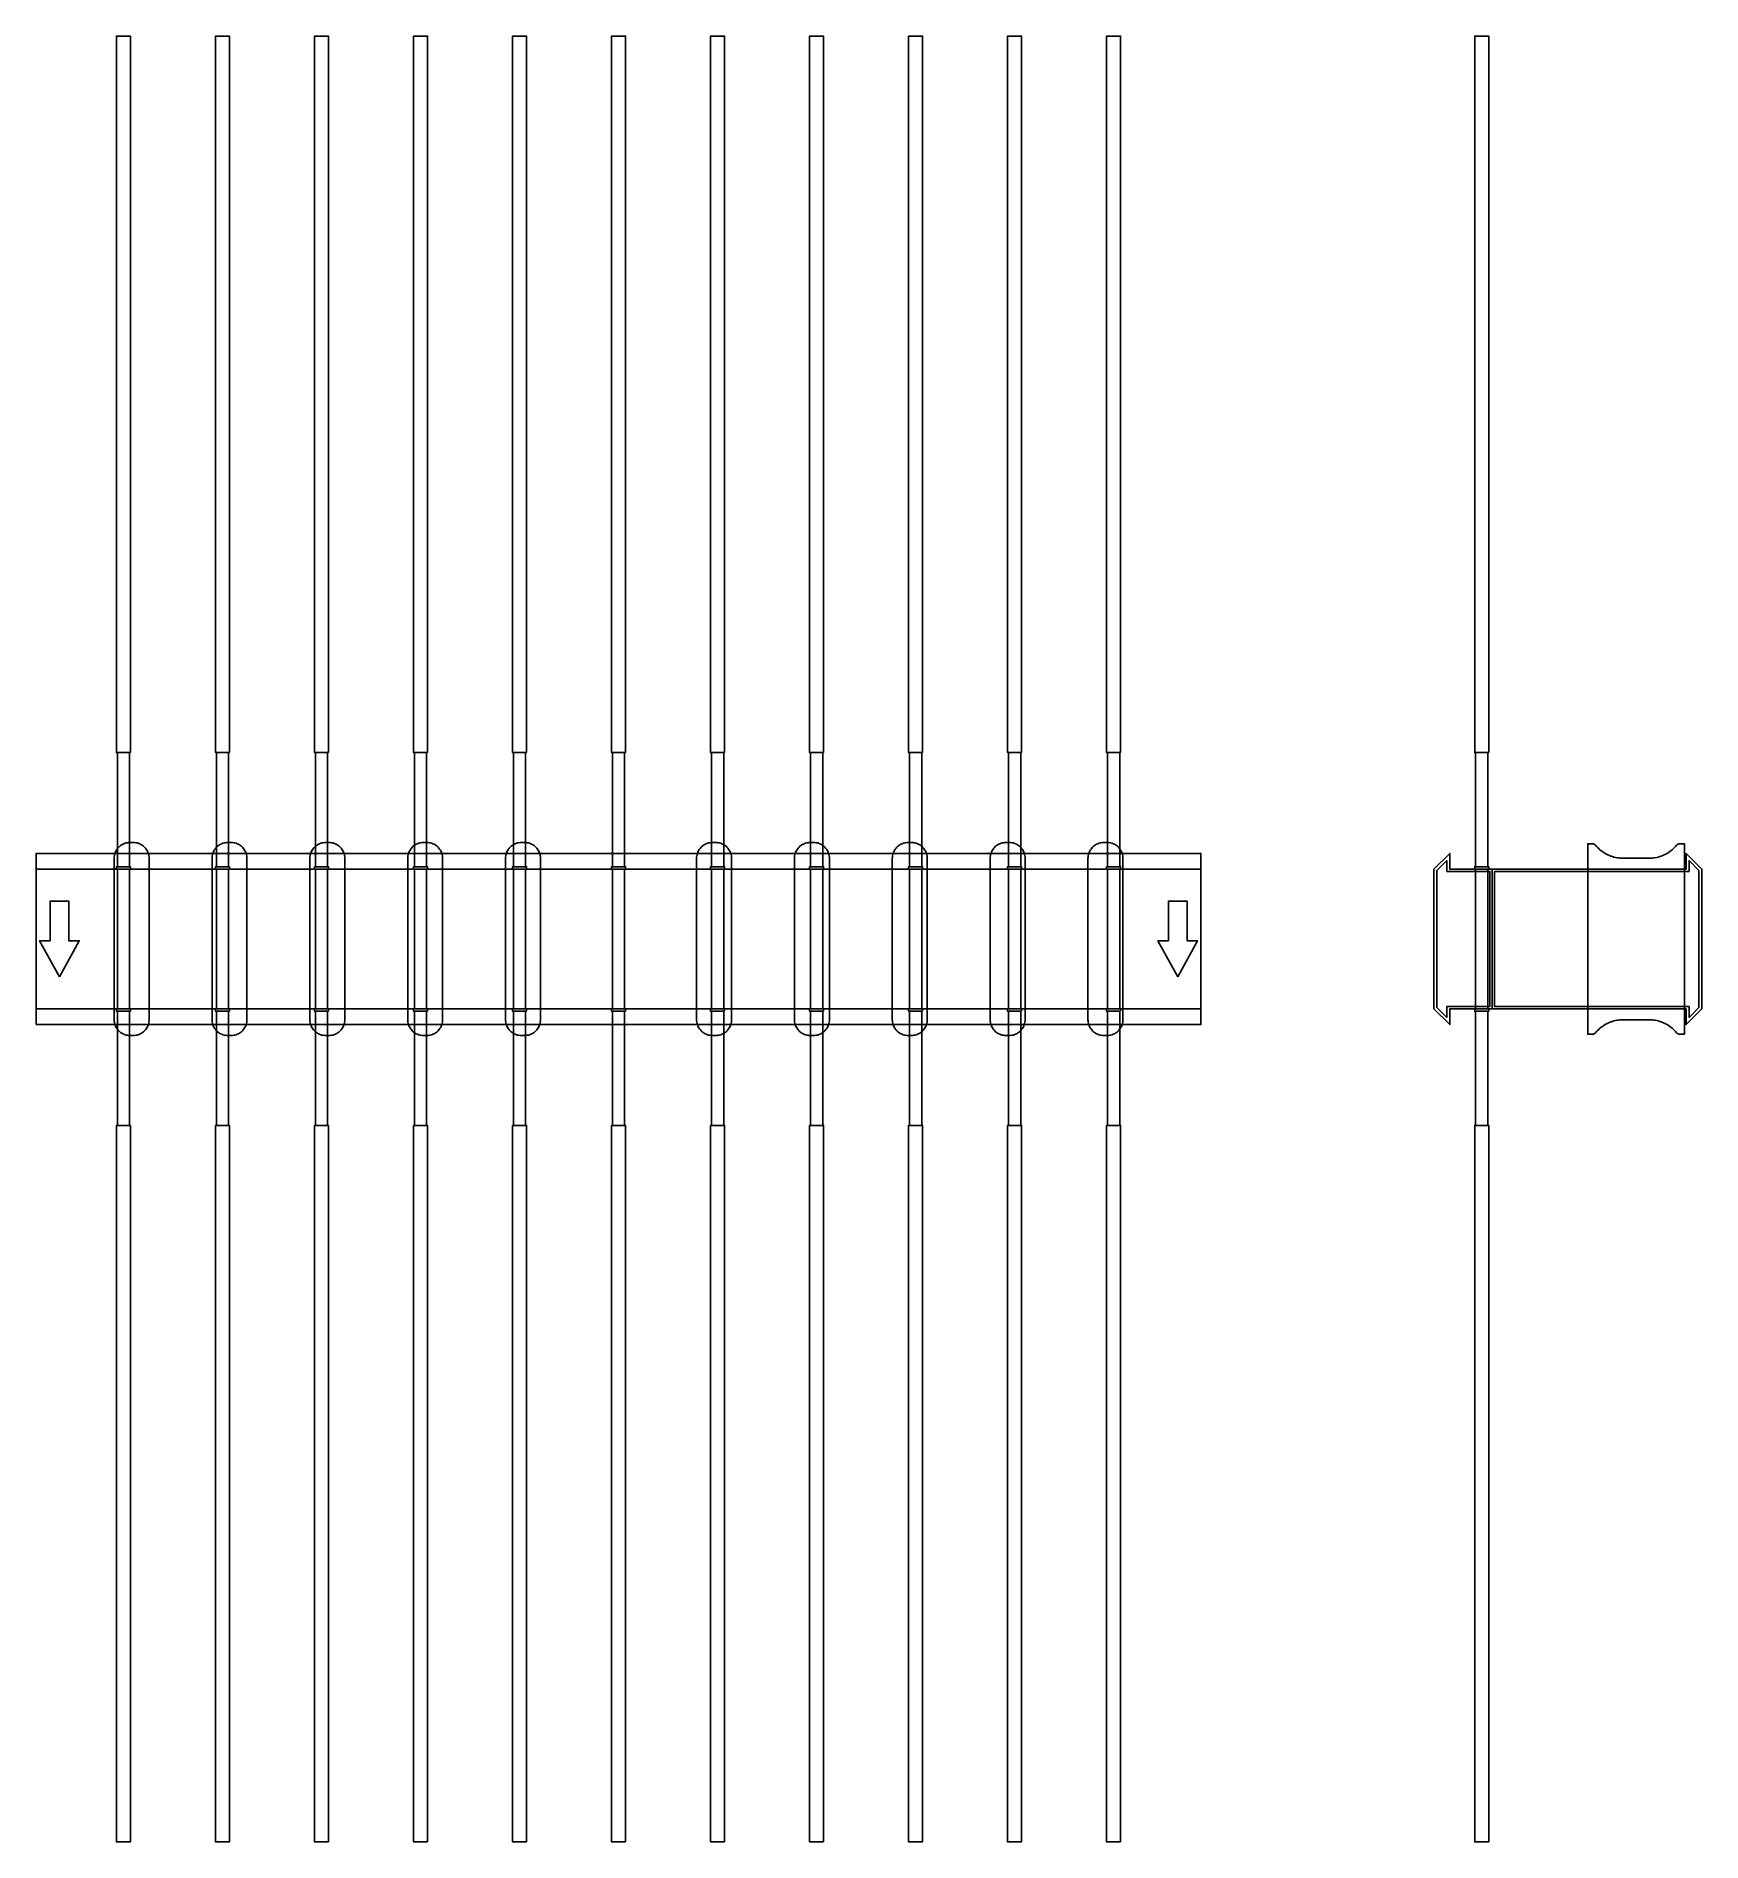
# Model space of a CAD drawing. Extents: x 0 to 1430, y -775 to 775.
import ezdxf

# ---------------------------------------------------------------- set-up
doc = ezdxf.new("R2010")
doc.units = 0
doc.layers.add('Halfen', color=7, linetype='CONTINUOUS')

msp = doc.modelspace()

# ---------------------------------------------------------------- linework, layer by layer
at = {"layer": 'Halfen', "color": 7}
for points in [[(81, 160), (81, 775), (69, 775), (69, 160)], [(166, 160), (166, 775), (154, 775), (154, 160)], [(251, 160), (251, 775), (239, 775), (239, 160)], [(336, 160), (336, 775), (324, 775), (324, 160)], [(421, 160), (421, 775), (409, 775), (409, 160)], [(506, 160), (506, 775), (494, 775), (494, 160)], [(591, 160), (591, 775), (579, 775), (579, 160)], [(676, 160), (676, 775), (664, 775), (664, 160)], [(761, 160), (761, 775), (749, 775), (749, 160)], [(846, 160), (846, 775), (834, 775), (834, 160)], [(931, 160), (931, 775), (919, 775), (919, 160)], [(1247, 160), (1247, 775), (1235, 775), (1235, 160)], [(80.25, 62), (80.25, 160), (69.75, 160), (69.75, 62)], [(165.25, 62), (165.25, 160), (154.75, 160), (154.75, 62)], [(250.25, 62), (250.25, 160), (239.75, 160), (239.75, 62)], [(335.25, 62), (335.25, 160), (324.75, 160), (324.75, 62)], [(420.25, 62), (420.25, 160), (409.75, 160), (409.75, 62)], [(505.25, 62), (505.25, 160), (494.75, 160), (494.75, 62)], [(590.25, 62), (590.25, 160), (579.75, 160), (579.75, 62)], [(675.25, 62), (675.25, 160), (664.75, 160), (664.75, 62)], [(760.25, 62), (760.25, 160), (749.75, 160), (749.75, 62)], [(845.25, 62), (845.25, 160), (834.75, 160), (834.75, 62)], [(930.25, 62), (930.25, 160), (919.75, 160), (919.75, 62)], [(1246.25, 62), (1246.25, 160), (1235.75, 160), (1235.75, 62)], [(97, -69.3), (97, -56.8), (97, 69.3), (96.958, 70.359), (96.834, 71.412), (96.627, 72.452), (96.339, 73.472), (95.972, 74.466), (95.529, 75.429), (95.011, 76.354), (94.422, 77.235), (93.765, 78.068), (93.046, 78.846), (92.268, 79.565), (91.435, 80.222), (90.554, 80.811), (89.629, 81.329), (88.666, 81.772), (87.672, 82.139), (86.652, 82.427), (85.612, 82.634), (84.559, 82.758), (83.5, 82.8), (80.5, 82.8), (79.441, 82.758), (78.388, 82.634), (77.348, 82.427), (76.328, 82.139), (75.334, 81.772), (74.371, 81.329), (73.446, 80.811), (72.565, 80.222), (71.732, 79.565), (70.954, 78.846), (70.235, 78.068), (69.578, 77.235), (68.989, 76.354), (68.471, 75.429), (68.028, 74.466), (67.661, 73.472), (67.373, 72.452), (67.166, 71.412), (67.042, 70.359), (67, 69.3), (67, -56.8), (67, -69.3), (67.042, -70.359), (67.166, -71.412), (67.373, -72.452), (67.661, -73.472), (68.028, -74.466), (68.471, -75.429), (68.989, -76.354), (69.578, -77.235), (70.235, -78.068), (70.954, -78.846), (71.732, -79.565), (72.565, -80.222), (73.446, -80.811), (74.371, -81.329), (75.334, -81.772), (76.328, -82.139), (77.348, -82.427), (78.388, -82.634), (79.441, -82.758), (80.5, -82.8), (83.5, -82.8), (84.559, -82.758), (85.612, -82.634), (86.652, -82.427), (87.672, -82.139), (88.666, -81.772), (89.629, -81.329), (90.554, -80.811), (91.435, -80.222), (92.268, -79.565), (93.046, -78.846), (93.765, -78.068), (94.422, -77.235), (95.011, -76.354), (95.529, -75.429), (95.972, -74.466), (96.339, -73.472), (96.627, -72.452), (96.834, -71.412), (96.958, -70.359), (97, -69.3)], [(181, -69.3), (181, -56.8), (181, 69.3), (180.958, 70.359), (180.834, 71.412), (180.627, 72.452), (180.339, 73.472), (179.972, 74.466), (179.529, 75.429), (179.011, 76.354), (178.422, 77.235), (177.765, 78.068), (177.046, 78.846), (176.268, 79.565), (175.435, 80.222), (174.554, 80.811), (173.629, 81.329), (172.666, 81.772), (171.672, 82.139), (170.652, 82.427), (169.612, 82.634), (168.559, 82.758), (167.5, 82.8), (164.5, 82.8), (163.441, 82.758), (162.388, 82.634), (161.348, 82.427), (160.328, 82.139), (159.334, 81.772), (158.371, 81.329), (157.446, 80.811), (156.565, 80.222), (155.732, 79.565), (154.954, 78.846), (154.235, 78.068), (153.578, 77.235), (152.989, 76.354), (152.471, 75.429), (152.028, 74.466), (151.661, 73.472), (151.373, 72.452), (151.166, 71.412), (151.042, 70.359), (151, 69.3), (151, -56.8), (151, -69.3), (151.042, -70.359), (151.166, -71.412), (151.373, -72.452), (151.661, -73.472), (152.028, -74.466), (152.471, -75.429), (152.989, -76.354), (153.578, -77.235), (154.235, -78.068), (154.954, -78.846), (155.732, -79.565), (156.565, -80.222), (157.446, -80.811), (158.371, -81.329), (159.334, -81.772), (160.328, -82.139), (161.348, -82.427), (162.388, -82.634), (163.441, -82.758), (164.5, -82.8), (167.5, -82.8), (168.559, -82.758), (169.612, -82.634), (170.652, -82.427), (171.672, -82.139), (172.666, -81.772), (173.629, -81.329), (174.554, -80.811), (175.435, -80.222), (176.268, -79.565), (177.046, -78.846), (177.765, -78.068), (178.422, -77.235), (179.011, -76.354), (179.529, -75.429), (179.972, -74.466), (180.339, -73.472), (180.627, -72.452), (180.834, -71.412), (180.958, -70.359), (181, -69.3)], [(265, -69.3), (265, -56.8), (265, 69.3), (264.958, 70.359), (264.834, 71.412), (264.627, 72.452), (264.339, 73.472), (263.972, 74.466), (263.529, 75.429), (263.011, 76.354), (262.422, 77.235), (261.765, 78.068), (261.046, 78.846), (260.268, 79.565), (259.435, 80.222), (258.554, 80.811), (257.629, 81.329), (256.666, 81.772), (255.672, 82.139), (254.652, 82.427), (253.612, 82.634), (252.559, 82.758), (251.5, 82.8), (248.5, 82.8), (247.441, 82.758), (246.388, 82.634), (245.348, 82.427), (244.328, 82.139), (243.334, 81.772), (242.371, 81.329), (241.446, 80.811), (240.565, 80.222), (239.732, 79.565), (238.954, 78.846), (238.235, 78.068), (237.578, 77.235), (236.989, 76.354), (236.471, 75.429), (236.028, 74.466), (235.661, 73.472), (235.373, 72.452), (235.166, 71.412), (235.042, 70.359), (235, 69.3), (235, -56.8), (235, -69.3), (235.042, -70.359), (235.166, -71.412), (235.373, -72.452), (235.661, -73.472), (236.028, -74.466), (236.471, -75.429), (236.989, -76.354), (237.578, -77.235), (238.235, -78.068), (238.954, -78.846), (239.732, -79.565), (240.565, -80.222), (241.446, -80.811), (242.371, -81.329), (243.334, -81.772), (244.328, -82.139), (245.348, -82.427), (246.388, -82.634), (247.441, -82.758), (248.5, -82.8), (251.5, -82.8), (252.559, -82.758), (253.612, -82.634), (254.652, -82.427), (255.672, -82.139), (256.666, -81.772), (257.629, -81.329), (258.554, -80.811), (259.435, -80.222), (260.268, -79.565), (261.046, -78.846), (261.765, -78.068), (262.422, -77.235), (263.011, -76.354), (263.529, -75.429), (263.972, -74.466), (264.339, -73.472), (264.627, -72.452), (264.834, -71.412), (264.958, -70.359), (265, -69.3)], [(349, -69.3), (349, -56.8), (349, 69.3), (348.958, 70.359), (348.834, 71.412), (348.627, 72.452), (348.339, 73.472), (347.972, 74.466), (347.529, 75.429), (347.011, 76.354), (346.422, 77.235), (345.765, 78.068), (345.046, 78.846), (344.268, 79.565), (343.435, 80.222), (342.554, 80.811), (341.629, 81.329), (340.666, 81.772), (339.672, 82.139), (338.652, 82.427), (337.612, 82.634), (336.559, 82.758), (335.5, 82.8), (332.5, 82.8), (331.441, 82.758), (330.388, 82.634), (329.348, 82.427), (328.328, 82.139), (327.334, 81.772), (326.371, 81.329), (325.446, 80.811), (324.565, 80.222), (323.732, 79.565), (322.954, 78.846), (322.235, 78.068), (321.578, 77.235), (320.989, 76.354), (320.471, 75.429), (320.028, 74.466), (319.661, 73.472), (319.373, 72.452), (319.166, 71.412), (319.042, 70.359), (319, 69.3), (319, -56.8), (319, -69.3), (319.042, -70.359), (319.166, -71.412), (319.373, -72.452), (319.661, -73.472), (320.028, -74.466), (320.471, -75.429), (320.989, -76.354), (321.578, -77.235), (322.235, -78.068), (322.954, -78.846), (323.732, -79.565), (324.565, -80.222), (325.446, -80.811), (326.371, -81.329), (327.334, -81.772), (328.328, -82.139), (329.348, -82.427), (330.388, -82.634), (331.441, -82.758), (332.5, -82.8), (335.5, -82.8), (336.559, -82.758), (337.612, -82.634), (338.652, -82.427), (339.672, -82.139), (340.666, -81.772), (341.629, -81.329), (342.554, -80.811), (343.435, -80.222), (344.268, -79.565), (345.046, -78.846), (345.765, -78.068), (346.422, -77.235), (347.011, -76.354), (347.529, -75.429), (347.972, -74.466), (348.339, -73.472), (348.627, -72.452), (348.834, -71.412), (348.958, -70.359), (349, -69.3)], [(433, -69.3), (433, -56.8), (433, 69.3), (432.958, 70.359), (432.834, 71.412), (432.627, 72.452), (432.339, 73.472), (431.972, 74.466), (431.529, 75.429), (431.011, 76.354), (430.422, 77.235), (429.765, 78.068), (429.046, 78.846), (428.268, 79.565), (427.435, 80.222), (426.554, 80.811), (425.629, 81.329), (424.666, 81.772), (423.672, 82.139), (422.652, 82.427), (421.612, 82.634), (420.559, 82.758), (419.5, 82.8), (416.5, 82.8), (415.441, 82.758), (414.388, 82.634), (413.348, 82.427), (412.328, 82.139), (411.334, 81.772), (410.371, 81.329), (409.446, 80.811), (408.565, 80.222), (407.732, 79.565), (406.954, 78.846), (406.235, 78.068), (405.578, 77.235), (404.989, 76.354), (404.471, 75.429), (404.028, 74.466), (403.661, 73.472), (403.373, 72.452), (403.166, 71.412), (403.042, 70.359), (403, 69.3), (403, -56.8), (403, -69.3), (403.042, -70.359), (403.166, -71.412), (403.373, -72.452), (403.661, -73.472), (404.028, -74.466), (404.471, -75.429), (404.989, -76.354), (405.578, -77.235), (406.235, -78.068), (406.954, -78.846), (407.732, -79.565), (408.565, -80.222), (409.446, -80.811), (410.371, -81.329), (411.334, -81.772), (412.328, -82.139), (413.348, -82.427), (414.388, -82.634), (415.441, -82.758), (416.5, -82.8), (419.5, -82.8), (420.559, -82.758), (421.612, -82.634), (422.652, -82.427), (423.672, -82.139), (424.666, -81.772), (425.629, -81.329), (426.554, -80.811), (427.435, -80.222), (428.268, -79.565), (429.046, -78.846), (429.765, -78.068), (430.422, -77.235), (431.011, -76.354), (431.529, -75.429), (431.972, -74.466), (432.339, -73.472), (432.627, -72.452), (432.834, -71.412), (432.958, -70.359), (433, -69.3)], [(597, -69.3), (597, -56.8), (597, 69.3), (596.958, 70.359), (596.834, 71.412), (596.627, 72.452), (596.339, 73.472), (595.972, 74.466), (595.529, 75.429), (595.011, 76.354), (594.422, 77.235), (593.765, 78.068), (593.046, 78.846), (592.268, 79.565), (591.435, 80.222), (590.554, 80.811), (589.629, 81.329), (588.666, 81.772), (587.672, 82.139), (586.652, 82.427), (585.612, 82.634), (584.559, 82.758), (583.5, 82.8), (580.5, 82.8), (579.441, 82.758), (578.388, 82.634), (577.348, 82.427), (576.328, 82.139), (575.334, 81.772), (574.371, 81.329), (573.446, 80.811), (572.565, 80.222), (571.732, 79.565), (570.954, 78.846), (570.235, 78.068), (569.578, 77.235), (568.989, 76.354), (568.471, 75.429), (568.028, 74.466), (567.661, 73.472), (567.373, 72.452), (567.166, 71.412), (567.042, 70.359), (567, 69.3), (567, -56.8), (567, -69.3), (567.042, -70.359), (567.166, -71.412), (567.373, -72.452), (567.661, -73.472), (568.028, -74.466), (568.471, -75.429), (568.989, -76.354), (569.578, -77.235), (570.235, -78.068), (570.954, -78.846), (571.732, -79.565), (572.565, -80.222), (573.446, -80.811), (574.371, -81.329), (575.334, -81.772), (576.328, -82.139), (577.348, -82.427), (578.388, -82.634), (579.441, -82.758), (580.5, -82.8), (583.5, -82.8), (584.559, -82.758), (585.612, -82.634), (586.652, -82.427), (587.672, -82.139), (588.666, -81.772), (589.629, -81.329), (590.554, -80.811), (591.435, -80.222), (592.268, -79.565), (593.046, -78.846), (593.765, -78.068), (594.422, -77.235), (595.011, -76.354), (595.529, -75.429), (595.972, -74.466), (596.339, -73.472), (596.627, -72.452), (596.834, -71.412), (596.958, -70.359), (597, -69.3)], [(681, -69.3), (681, -56.8), (681, 69.3), (680.958, 70.359), (680.834, 71.412), (680.627, 72.452), (680.339, 73.472), (679.972, 74.466), (679.529, 75.429), (679.011, 76.354), (678.422, 77.235), (677.765, 78.068), (677.046, 78.846), (676.268, 79.565), (675.435, 80.222), (674.554, 80.811), (673.629, 81.329), (672.666, 81.772), (671.672, 82.139), (670.652, 82.427), (669.612, 82.634), (668.559, 82.758), (667.5, 82.8), (664.5, 82.8), (663.441, 82.758), (662.388, 82.634), (661.348, 82.427), (660.328, 82.139), (659.334, 81.772), (658.371, 81.329), (657.446, 80.811), (656.565, 80.222), (655.732, 79.565), (654.954, 78.846), (654.235, 78.068), (653.578, 77.235), (652.989, 76.354), (652.471, 75.429), (652.028, 74.466), (651.661, 73.472), (651.373, 72.452), (651.166, 71.412), (651.042, 70.359), (651, 69.3), (651, -56.8), (651, -69.3), (651.042, -70.359), (651.166, -71.412), (651.373, -72.452), (651.661, -73.472), (652.028, -74.466), (652.471, -75.429), (652.989, -76.354), (653.578, -77.235), (654.235, -78.068), (654.954, -78.846), (655.732, -79.565), (656.565, -80.222), (657.446, -80.811), (658.371, -81.329), (659.334, -81.772), (660.328, -82.139), (661.348, -82.427), (662.388, -82.634), (663.441, -82.758), (664.5, -82.8), (667.5, -82.8), (668.559, -82.758), (669.612, -82.634), (670.652, -82.427), (671.672, -82.139), (672.666, -81.772), (673.629, -81.329), (674.554, -80.811), (675.435, -80.222), (676.268, -79.565), (677.046, -78.846), (677.765, -78.068), (678.422, -77.235), (679.011, -76.354), (679.529, -75.429), (679.972, -74.466), (680.339, -73.472), (680.627, -72.452), (680.834, -71.412), (680.958, -70.359), (681, -69.3)], [(765, -69.3), (765, -56.8), (765, 69.3), (764.958, 70.359), (764.834, 71.412), (764.627, 72.452), (764.339, 73.472), (763.972, 74.466), (763.529, 75.429), (763.011, 76.354), (762.422, 77.235), (761.765, 78.068), (761.046, 78.846), (760.268, 79.565), (759.435, 80.222), (758.554, 80.811), (757.629, 81.329), (756.666, 81.772), (755.672, 82.139), (754.652, 82.427), (753.612, 82.634), (752.559, 82.758), (751.5, 82.8), (748.5, 82.8), (747.441, 82.758), (746.388, 82.634), (745.348, 82.427), (744.328, 82.139), (743.334, 81.772), (742.371, 81.329), (741.446, 80.811), (740.565, 80.222), (739.732, 79.565), (738.954, 78.846), (738.235, 78.068), (737.578, 77.235), (736.989, 76.354), (736.471, 75.429), (736.028, 74.466), (735.661, 73.472), (735.373, 72.452), (735.166, 71.412), (735.042, 70.359), (735, 69.3), (735, -56.8), (735, -69.3), (735.042, -70.359), (735.166, -71.412), (735.373, -72.452), (735.661, -73.472), (736.028, -74.466), (736.471, -75.429), (736.989, -76.354), (737.578, -77.235), (738.235, -78.068), (738.954, -78.846), (739.732, -79.565), (740.565, -80.222), (741.446, -80.811), (742.371, -81.329), (743.334, -81.772), (744.328, -82.139), (745.348, -82.427), (746.388, -82.634), (747.441, -82.758), (748.5, -82.8), (751.5, -82.8), (752.559, -82.758), (753.612, -82.634), (754.652, -82.427), (755.672, -82.139), (756.666, -81.772), (757.629, -81.329), (758.554, -80.811), (759.435, -80.222), (760.268, -79.565), (761.046, -78.846), (761.765, -78.068), (762.422, -77.235), (763.011, -76.354), (763.529, -75.429), (763.972, -74.466), (764.339, -73.472), (764.627, -72.452), (764.834, -71.412), (764.958, -70.359), (765, -69.3)], [(849, -69.3), (849, -56.8), (849, 69.3), (848.958, 70.359), (848.834, 71.412), (848.627, 72.452), (848.339, 73.472), (847.972, 74.466), (847.529, 75.429), (847.011, 76.354), (846.422, 77.235), (845.765, 78.068), (845.046, 78.846), (844.268, 79.565), (843.435, 80.222), (842.554, 80.811), (841.629, 81.329), (840.666, 81.772), (839.672, 82.139), (838.652, 82.427), (837.612, 82.634), (836.559, 82.758), (835.5, 82.8), (832.5, 82.8), (831.441, 82.758), (830.388, 82.634), (829.348, 82.427), (828.328, 82.139), (827.334, 81.772), (826.371, 81.329), (825.446, 80.811), (824.565, 80.222), (823.732, 79.565), (822.954, 78.846), (822.235, 78.068), (821.578, 77.235), (820.989, 76.354), (820.471, 75.429), (820.028, 74.466), (819.661, 73.472), (819.373, 72.452), (819.166, 71.412), (819.042, 70.359), (819, 69.3), (819, -56.8), (819, -69.3), (819.042, -70.359), (819.166, -71.412), (819.373, -72.452), (819.661, -73.472), (820.028, -74.466), (820.471, -75.429), (820.989, -76.354), (821.578, -77.235), (822.235, -78.068), (822.954, -78.846), (823.732, -79.565), (824.565, -80.222), (825.446, -80.811), (826.371, -81.329), (827.334, -81.772), (828.328, -82.139), (829.348, -82.427), (830.388, -82.634), (831.441, -82.758), (832.5, -82.8), (835.5, -82.8), (836.559, -82.758), (837.612, -82.634), (838.652, -82.427), (839.672, -82.139), (840.666, -81.772), (841.629, -81.329), (842.554, -80.811), (843.435, -80.222), (844.268, -79.565), (845.046, -78.846), (845.765, -78.068), (846.422, -77.235), (847.011, -76.354), (847.529, -75.429), (847.972, -74.466), (848.339, -73.472), (848.627, -72.452), (848.834, -71.412), (848.958, -70.359), (849, -69.3)], [(933, -69.3), (933, -56.8), (933, 69.3), (932.958, 70.359), (932.834, 71.412), (932.627, 72.452), (932.339, 73.472), (931.972, 74.466), (931.529, 75.429), (931.011, 76.354), (930.422, 77.235), (929.765, 78.068), (929.046, 78.846), (928.268, 79.565), (927.435, 80.222), (926.554, 80.811), (925.629, 81.329), (924.666, 81.772), (923.672, 82.139), (922.652, 82.427), (921.612, 82.634), (920.559, 82.758), (919.5, 82.8), (916.5, 82.8), (915.441, 82.758), (914.388, 82.634), (913.348, 82.427), (912.328, 82.139), (911.334, 81.772), (910.371, 81.329), (909.446, 80.811), (908.565, 80.222), (907.732, 79.565), (906.954, 78.846), (906.235, 78.068), (905.578, 77.235), (904.989, 76.354), (904.471, 75.429), (904.028, 74.466), (903.661, 73.472), (903.373, 72.452), (903.166, 71.412), (903.042, 70.359), (903, 69.3), (903, -56.8), (903, -69.3), (903.042, -70.359), (903.166, -71.412), (903.373, -72.452), (903.661, -73.472), (904.028, -74.466), (904.471, -75.429), (904.989, -76.354), (905.578, -77.235), (906.235, -78.068), (906.954, -78.846), (907.732, -79.565), (908.565, -80.222), (909.446, -80.811), (910.371, -81.329), (911.334, -81.772), (912.328, -82.139), (913.348, -82.427), (914.388, -82.634), (915.441, -82.758), (916.5, -82.8), (919.5, -82.8), (920.559, -82.758), (921.612, -82.634), (922.652, -82.427), (923.672, -82.139), (924.666, -81.772), (925.629, -81.329), (926.554, -80.811), (927.435, -80.222), (928.268, -79.565), (929.046, -78.846), (929.765, -78.068), (930.422, -77.235), (931.011, -76.354), (931.529, -75.429), (931.972, -74.466), (932.339, -73.472), (932.627, -72.452), (932.834, -71.412), (932.958, -70.359), (933, -69.3)], [(1415, -81.8), (1415, 81.8), (1411, 81.8), (1410.846, 81.797), (1410.691, 81.786), (1410.538, 81.769), (1410.385, 81.746), (1410.234, 81.715), (1410.084, 81.678), (1409.936, 81.634), (1409.789, 81.584), (1409.646, 81.527), (1409.505, 81.464), (1409.366, 81.395), (1409.231, 81.32), (1409.1, 81.239), (1408.972, 81.153), (1408.848, 81.06), (1408.728, 80.963), (1408.613, 80.86), (1408.502, 80.752), (1408.397, 80.639), (1408.296, 80.522), (1407.41, 79.491), (1406.479, 78.5), (1405.505, 77.551), (1404.491, 76.646), (1403.437, 75.787), (1402.347, 74.975), (1401.222, 74.211), (1400.064, 73.499), (1398.876, 72.838), (1397.66, 72.23), (1396.418, 71.676), (1395.153, 71.178), (1393.867, 70.736), (1392.563, 70.351), (1391.243, 70.024), (1389.911, 69.756), (1388.567, 69.547), (1387.216, 69.397), (1385.859, 69.307), (1384.5, 69.277), (1362.5, 69.277), (1361.141, 69.307), (1359.784, 69.397), (1358.433, 69.547), (1357.089, 69.756), (1355.757, 70.024), (1354.437, 70.351), (1353.133, 70.736), (1351.847, 71.178), (1350.582, 71.676), (1349.34, 72.23), (1348.124, 72.838), (1346.936, 73.499), (1345.778, 74.211), (1344.653, 74.975), (1343.563, 75.787), (1342.509, 76.646), (1341.495, 77.551), (1340.521, 78.5), (1339.59, 79.491), (1338.704, 80.522), (1338.603, 80.639), (1338.498, 80.752), (1338.387, 80.86), (1338.272, 80.963), (1338.152, 81.06), (1338.028, 81.153), (1337.9, 81.239), (1337.769, 81.32), (1337.634, 81.395), (1337.495, 81.464), (1337.354, 81.527), (1337.211, 81.584), (1337.064, 81.634), (1336.916, 81.678), (1336.766, 81.715), (1336.615, 81.746), (1336.462, 81.769), (1336.309, 81.786), (1336.154, 81.797), (1336, 81.8), (1332, 81.8), (1332, -81.8), (1336, -81.8), (1336.154, -81.797), (1336.309, -81.786), (1336.462, -81.769), (1336.615, -81.746), (1336.766, -81.715), (1336.916, -81.678), (1337.064, -81.634), (1337.211, -81.584), (1337.354, -81.527), (1337.495, -81.464), (1337.634, -81.395), (1337.769, -81.32), (1337.9, -81.239), (1338.028, -81.153), (1338.152, -81.06), (1338.272, -80.963), (1338.387, -80.86), (1338.498, -80.752), (1338.603, -80.639), (1338.704, -80.522), (1339.59, -79.491), (1340.521, -78.5), (1341.495, -77.551), (1342.509, -76.646), (1343.563, -75.787), (1344.653, -74.975), (1345.778, -74.211), (1346.936, -73.499), (1348.124, -72.838), (1349.34, -72.23), (1350.582, -71.676), (1351.847, -71.178), (1353.133, -70.736), (1354.437, -70.351), (1355.757, -70.024), (1357.089, -69.756), (1358.433, -69.547), (1359.784, -69.397), (1361.141, -69.307), (1362.5, -69.277), (1384.5, -69.277), (1385.859, -69.307), (1387.216, -69.397), (1388.567, -69.547), (1389.911, -69.756), (1391.243, -70.024), (1392.563, -70.351), (1393.867, -70.736), (1395.153, -71.178), (1396.418, -71.676), (1397.66, -72.23), (1398.876, -72.838), (1400.064, -73.499), (1401.222, -74.211), (1402.347, -74.975), (1403.437, -75.787), (1404.491, -76.646), (1405.505, -77.551), (1406.479, -78.5), (1407.41, -79.491), (1408.296, -80.522), (1408.397, -80.639), (1408.502, -80.752), (1408.613, -80.86), (1408.728, -80.963), (1408.848, -81.06), (1408.972, -81.153), (1409.1, -81.239), (1409.231, -81.32), (1409.366, -81.395), (1409.505, -81.464), (1409.646, -81.527), (1409.789, -81.584), (1409.936, -81.634), (1410.084, -81.678), (1410.234, -81.715), (1410.385, -81.746), (1410.538, -81.769), (1410.691, -81.786), (1410.846, -81.797), (1411, -81.8)], [(0, -73.5), (1000, -73.5), (1000, 73.5), (0, 73.5)], [(81, 60), (81, 62), (69, 62), (69, 60)], [(166, 60), (166, 62), (154, 62), (154, 60)], [(251, 60), (251, 62), (239, 62), (239, 60)], [(336, 60), (336, 62), (324, 62), (324, 60)], [(421, 60), (421, 62), (409, 62), (409, 60)], [(506, 60), (506, 62), (494, 62), (494, 60)], [(591, 60), (591, 62), (579, 62), (579, 60)], [(676, 60), (676, 62), (664, 62), (664, 60)], [(761, 60), (761, 62), (749, 62), (749, 60)], [(846, 60), (846, 62), (834, 62), (834, 60)], [(931, 60), (931, 62), (919, 62), (919, 60)], [(1250, -60), (1250, 60), (1213.5, 60), (1213.5, 73.5), (1200, 60), (1200, -60), (1213.5, -73.5), (1213.5, -60)], [(1248, -58), (1248, 58), (1211, 58), (1211, 67.25), (1202.5, 58.75), (1202.5, -58.75), (1211, -67.25), (1211, -58)], [(1247, 60), (1247, 62), (1235, 62), (1235, 60)], [(1430, -60), (1430, 60), (1416.5, 73.5), (1416.5, 60), (1250, 60), (1250, -60), (1416.5, -60), (1416.5, -73.5)], [(1427.5, -58.75), (1427.5, 58.75), (1419, 67.25), (1419, 58), (1252, 58), (1252, -58), (1419, -58), (1419, -67.25)], [(0, -60), (1000, -60), (1000, 60), (0, 60)], [(80.25, -60), (80.25, 60), (69.75, 60), (69.75, -60)], [(165.25, -60), (165.25, 60), (154.75, 60), (154.75, -60)], [(250.25, -60), (250.25, 60), (239.75, 60), (239.75, -60)], [(335.25, -60), (335.25, 60), (324.75, 60), (324.75, -60)], [(420.25, -60), (420.25, 60), (409.75, 60), (409.75, -60)], [(505.25, -60), (505.25, 60), (494.75, 60), (494.75, -60)], [(590.25, -60), (590.25, 60), (579.75, 60), (579.75, -60)], [(675.25, -60), (675.25, 60), (664.75, 60), (664.75, -60)], [(760.25, -60), (760.25, 60), (749.75, 60), (749.75, -60)], [(845.25, -60), (845.25, 60), (834.75, 60), (834.75, -60)], [(930.25, -60), (930.25, 60), (919.75, 60), (919.75, -60)], [(1246.25, -60), (1246.25, 60), (1235.75, 60), (1235.75, -60)], [(20, -32.5), (37, -1.5), (28, -1.5), (28, 32.5), (12, 32.5), (12, -1.5), (3, -1.5)], [(980, -32.5), (997, -1.5), (988, -1.5), (988, 32.5), (972, 32.5), (972, -1.5), (963, -1.5)], [(81, -62), (81, -60), (69, -60), (69, -62)], [(80.25, -160), (80.25, -62), (69.75, -62), (69.75, -160)], [(166, -62), (166, -60), (154, -60), (154, -62)], [(165.25, -160), (165.25, -62), (154.75, -62), (154.75, -160)], [(251, -62), (251, -60), (239, -60), (239, -62)], [(250.25, -160), (250.25, -62), (239.75, -62), (239.75, -160)], [(336, -62), (336, -60), (324, -60), (324, -62)], [(335.25, -160), (335.25, -62), (324.75, -62), (324.75, -160)], [(421, -62), (421, -60), (409, -60), (409, -62)], [(420.25, -160), (420.25, -62), (409.75, -62), (409.75, -160)], [(506, -62), (506, -60), (494, -60), (494, -62)], [(505.25, -160), (505.25, -62), (494.75, -62), (494.75, -160)], [(591, -62), (591, -60), (579, -60), (579, -62)], [(590.25, -160), (590.25, -62), (579.75, -62), (579.75, -160)], [(676, -62), (676, -60), (664, -60), (664, -62)], [(675.25, -160), (675.25, -62), (664.75, -62), (664.75, -160)], [(761, -62), (761, -60), (749, -60), (749, -62)], [(760.25, -160), (760.25, -62), (749.75, -62), (749.75, -160)], [(846, -62), (846, -60), (834, -60), (834, -62)], [(845.25, -160), (845.25, -62), (834.75, -62), (834.75, -160)], [(931, -62), (931, -60), (919, -60), (919, -62)], [(930.25, -160), (930.25, -62), (919.75, -62), (919.75, -160)], [(1247, -62), (1247, -60), (1235, -60), (1235, -62)], [(1246.25, -160), (1246.25, -62), (1235.75, -62), (1235.75, -160)], [(81, -775), (81, -160), (69, -160), (69, -775)], [(166, -775), (166, -160), (154, -160), (154, -775)], [(251, -775), (251, -160), (239, -160), (239, -775)], [(336, -775), (336, -160), (324, -160), (324, -775)], [(421, -775), (421, -160), (409, -160), (409, -775)], [(506, -775), (506, -160), (494, -160), (494, -775)], [(591, -775), (591, -160), (579, -160), (579, -775)], [(676, -775), (676, -160), (664, -160), (664, -775)], [(761, -775), (761, -160), (749, -160), (749, -775)], [(846, -775), (846, -160), (834, -160), (834, -775)], [(931, -775), (931, -160), (919, -160), (919, -775)], [(1247, -775), (1247, -160), (1235, -160), (1235, -775)]]:
    msp.add_lwpolyline(points, close=True, dxfattribs=at)

doc.saveas('drawing.dxf')
